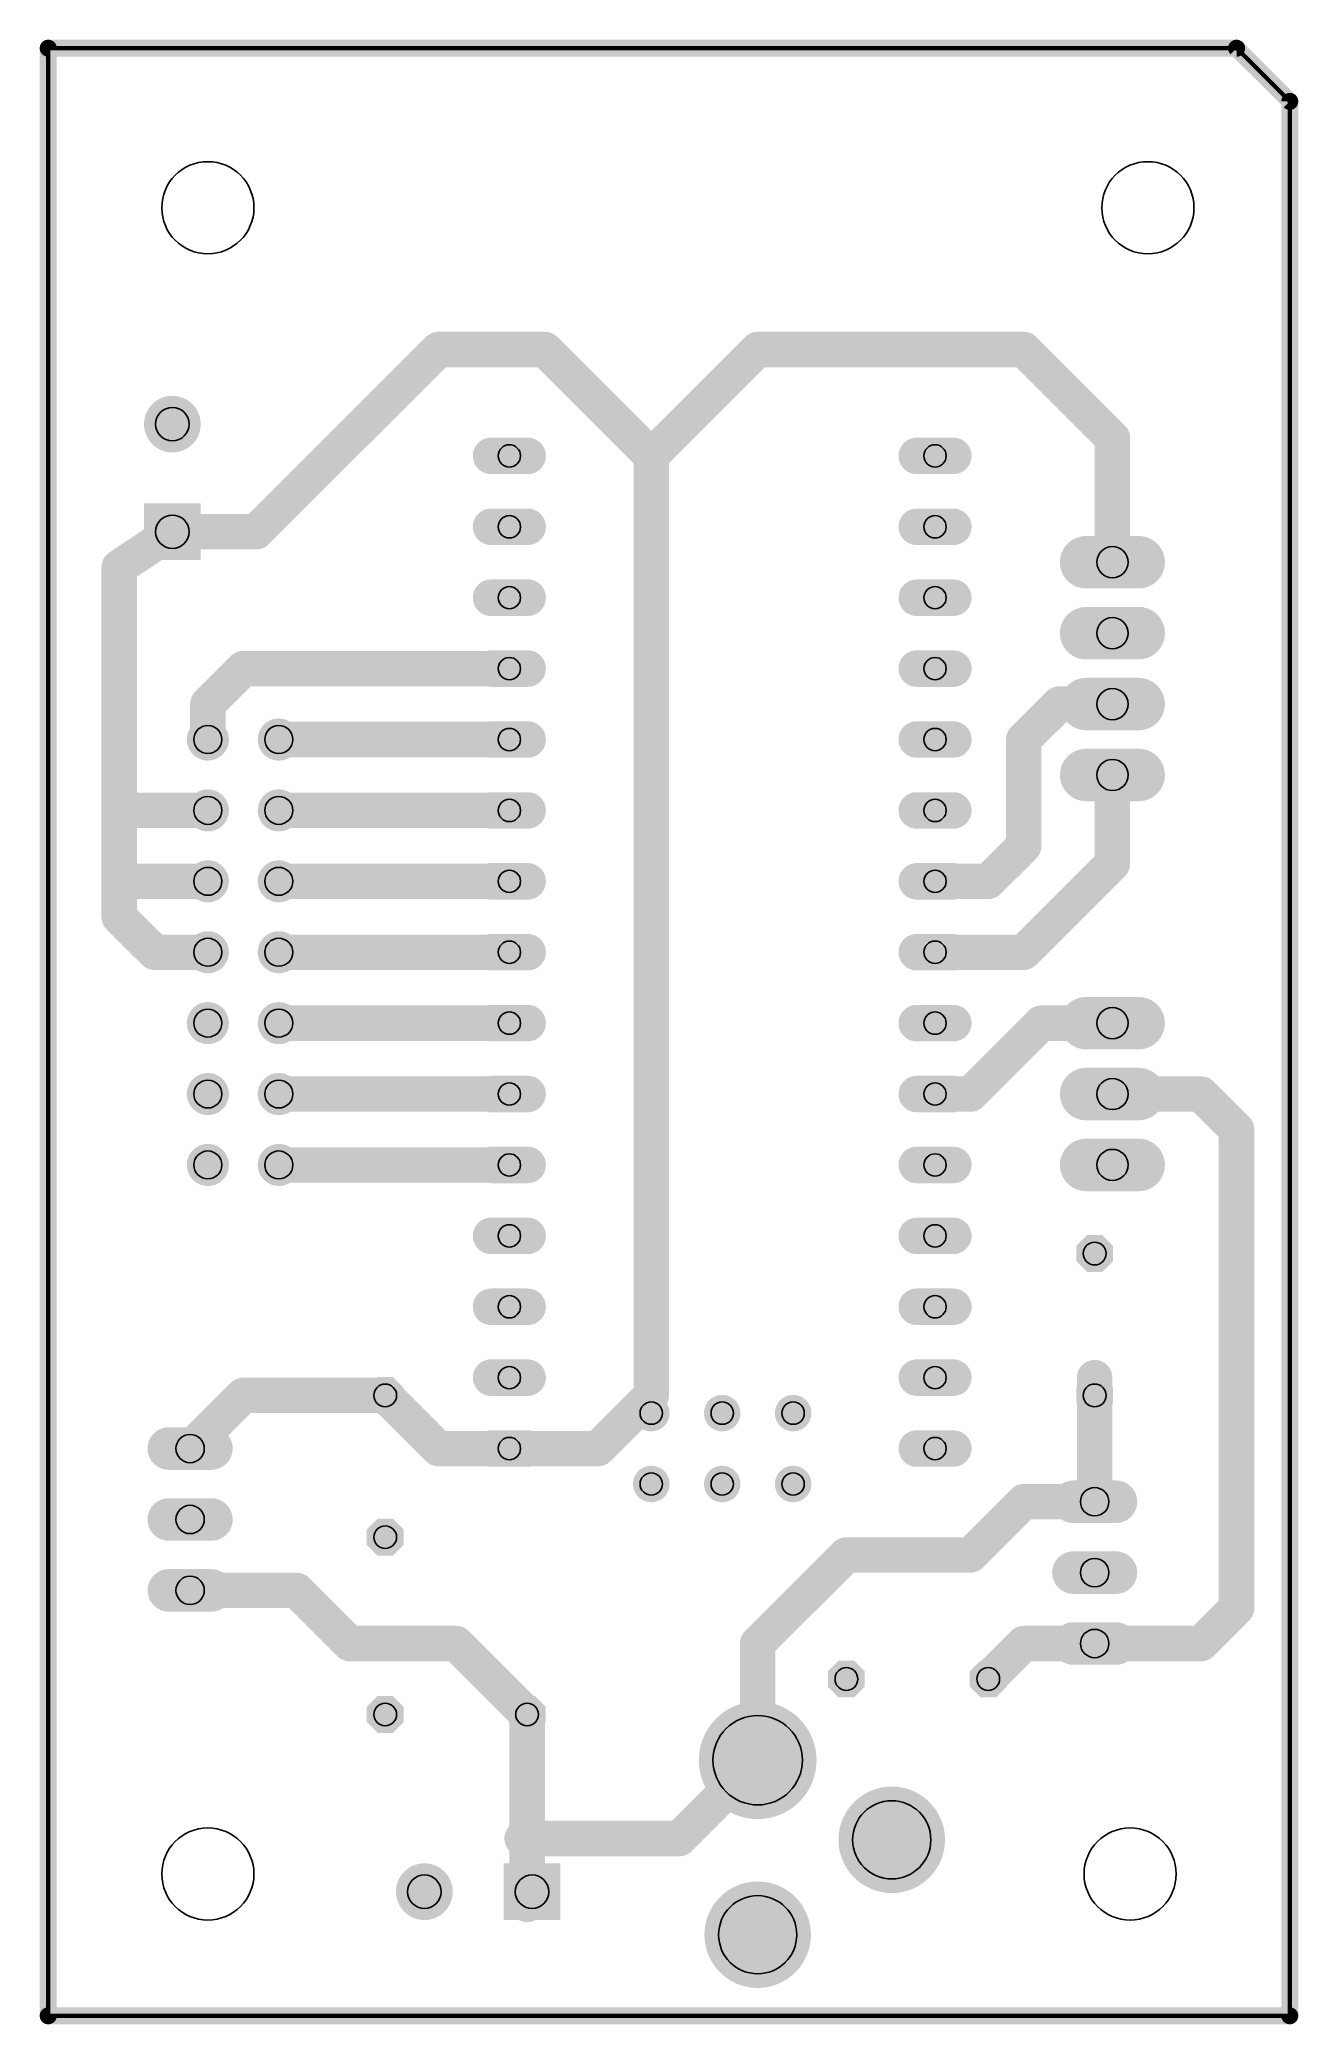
# Model space of a CAD drawing. Extents: x 1 to 46, y 1 to 72.1.
import ezdxf

# ---------------------------------------------------------------- set-up
doc = ezdxf.new("R2010")
doc.units = 0
for name, color, linetype in [('16', 175, 'CONTINUOUS'), ('17', 82, 'CONTINUOUS'), ('20', 30, 'CONTINUOUS'), ('44', 253, 'CONTINUOUS')]:
    doc.layers.add(name, color=color, linetype=linetype)

# ---------------------------------------------------------------- blocks, each defined once
blk = doc.blocks.new('OCTAGONP')
at = {"const_width": 0.5}
blk.add_lwpolyline([(-0.25, -0.1036), (-0.25, 0.1036), (-0.1036, 0.25), (0.1036, 0.25), (0.25, 0.1036), (0.25, -0.1036), (0.1036, -0.25), (-0.1036, -0.25), (-0.25, -0.1036), (-0.25, 0.1036)], dxfattribs=at)
blk = doc.blocks.new('ROUNDP')
at = {"const_width": 0.5}
blk.add_lwpolyline([(0, -0.25, 1), (0, 0.25, 1), (0, -0.25)], format="xyb", dxfattribs=at)
blk = doc.blocks.new('LONGP100')
at = {"const_width": 1}
blk.add_lwpolyline([(-0.5, 0), (0.5, 0)], dxfattribs=at)
at = {"const_width": 0.5}
for points in [[(-0.5, 0.25, 1), (-0.5, -0.25)], [(0.5, -0.25, 1), (0.5, 0.25)]]:
    blk.add_lwpolyline(points, format="xyb", dxfattribs=at)
blk = doc.blocks.new('SQUAREP')
blk.add_solid([(-0.5, -0.5), (0.5, -0.5), (-0.5, 0.5), (0.5, 0.5)])

msp = doc.modelspace()

# ---------------------------------------------------------------- linework, layer by layer
at = {"layer": '16'}
for points, const_width in [([(43.815, 71.755), (1.27, 71.755)], 0.6096), ([(1.27, 71.755), (1.27, 1.27)], 0.6096), ([(45.72, 69.85), (43.815, 71.755)], 0.6096), ([(45.72, 1.27), (45.72, 69.85)], 0.6096), ([(8.7122, 54.4322), (15.24, 60.96)], 1.27), ([(15.24, 60.96), (19.05, 60.96)], 1.27), ([(19.05, 60.96), (22.86, 57.15)], 1.27), ([(26.67, 60.96), (22.86, 57.15)], 1.27), ([(36.195, 60.96), (26.67, 60.96)], 1.27), ([(39.37, 57.785), (36.195, 60.96)], 1.27), ([(39.37, 53.34), (39.37, 57.785)], 1.27), ([(22.86, 57.15), (22.86, 23.495)], 1.27), ([(5.715, 54.4322), (3.81, 53.1622)], 1.27), ([(5.715, 54.4322), (8.7122, 54.4322)], 1.27), ([(3.81, 53.1622), (3.81, 44.45)], 1.27), ([(8.255, 49.53), (6.985, 48.26)], 1.27), ([(17.78, 49.53), (8.255, 49.53)], 1.27), ([(6.985, 48.26), (6.985, 46.99)], 1.27), ([(36.195, 46.99), (37.465, 48.26)], 1.27), ([(37.465, 48.26), (39.37, 48.26)], 1.27), ([(9.525, 46.99), (17.78, 46.99)], 1.27), ([(36.195, 43.18), (36.195, 46.99)], 1.27), ([(39.37, 42.545), (39.37, 45.72)], 1.27), ([(3.81, 44.45), (3.81, 41.91)], 1.27), ([(6.985, 44.45), (3.81, 44.45)], 1.27), ([(9.525, 44.45), (17.78, 44.45)], 1.27), ([(34.925, 41.91), (36.195, 43.18)], 1.27), ([(36.195, 39.37), (39.37, 42.545)], 1.27), ([(3.81, 41.91), (3.81, 40.64)], 1.27), ([(6.985, 41.91), (3.81, 41.91)], 1.27), ([(17.78, 41.91), (9.525, 41.91)], 1.27), ([(33.02, 41.91), (34.925, 41.91)], 1.27), ([(3.81, 40.64), (5.08, 39.37)], 1.27), ([(5.08, 39.37), (6.985, 39.37)], 1.27), ([(9.525, 39.37), (17.78, 39.37)], 1.27), ([(33.02, 39.37), (36.195, 39.37)], 1.27), ([(9.525, 36.83), (17.78, 36.83)], 1.27), ([(36.83, 36.83), (34.29, 34.29)], 1.27), ([(39.37, 36.83), (36.83, 36.83)], 1.27), ([(9.525, 34.29), (17.78, 34.29)], 1.27), ([(34.29, 34.29), (33.02, 34.29)], 1.27), ([(39.37, 34.29), (42.545, 34.29)], 1.27), ([(42.545, 34.29), (43.815, 33.02)], 1.27), ([(43.815, 33.02), (43.815, 15.875)], 1.27), ([(9.525, 31.75), (17.78, 31.75)], 1.27), ([(38.735, 23.495), (38.735, 24.13)], 1.27), ([(6.35, 21.59), (8.255, 23.495)], 1.27), ([(8.255, 23.495), (13.335, 23.495)], 1.27), ([(15.24, 21.59), (13.335, 23.495)], 1.27), ([(22.86, 23.495), (20.955, 21.59)], 1.27), ([(38.735, 23.495), (38.735, 19.685)], 1.27), ([(17.78, 21.59), (15.24, 21.59)], 1.27), ([(20.955, 21.59), (17.78, 21.59)], 1.27), ([(36.195, 19.685), (34.29, 17.78)], 1.27), ([(38.735, 19.685), (36.195, 19.685)], 1.27), ([(29.845, 17.78), (26.67, 14.605)], 1.27), ([(34.29, 17.78), (29.845, 17.78)], 1.27), ([(6.35, 16.51), (10.16, 16.51)], 1.27), ([(10.16, 16.51), (12.065, 14.605)], 1.27), ([(43.815, 15.875), (42.545, 14.605)], 1.27), ([(12.065, 14.605), (15.875, 14.605)], 1.27), ([(15.875, 14.605), (18.415, 12.065)], 1.27), ([(26.67, 14.605), (26.67, 10.425)], 1.27), ([(36.195, 14.605), (34.925, 13.335)], 1.27), ([(38.735, 14.605), (36.195, 14.605)], 1.27), ([(42.545, 14.605), (38.735, 14.605)], 1.27), ([(18.415, 12.065), (18.415, 7.62)], 1.27), ([(26.67, 10.425), (23.865, 7.62)], 1.27), ([(18.415, 7.62), (18.2372, 7.62)], 1.27), ([(23.865, 7.62), (18.415, 7.62)], 1.27), ([(18.415, 7.62), (18.415, 5.2578)], 1.27), ([(18.415, 5.2578), (18.5928, 5.715)], 1.27), ([(1.27, 1.27), (45.72, 1.27)], 0.6096)]:
    msp.add_lwpolyline(points, dxfattribs=dict(at, const_width=const_width))
for points, const_width in [([(1.27, 71.9074, 1), (1.27, 71.6026)], 0.3048), ([(1.4224, 71.755, 1), (1.1176, 71.755)], 0.3048), ([(43.9228, 71.8628, 1), (43.7072, 71.6472)], 0.3048), ([(43.815, 71.6026, 1), (43.815, 71.9074)], 0.3048), ([(45.8724, 69.85, 1), (45.5676, 69.85)], 0.3048), ([(45.6122, 69.7422, 1), (45.8278, 69.9578)], 0.3048), ([(15.24, 61.2775, 1), (15.24, 60.6425)], 0.635), ([(15.4645, 60.7355, 1), (15.0155, 61.1845)], 0.635), ([(19.2745, 61.1845, 1), (18.8255, 60.7355)], 0.635), ([(19.05, 60.6425, 1), (19.05, 61.2775)], 0.635), ([(26.67, 61.2775, 1), (26.67, 60.6425)], 0.635), ([(26.8945, 60.7355, 1), (26.4455, 61.1845)], 0.635), ([(36.4195, 61.1845, 1), (35.9705, 60.7355)], 0.635), ([(36.195, 60.6425, 1), (36.195, 61.2775)], 0.635), ([(39.6875, 57.785, 1), (39.0525, 57.785)], 0.635), ([(39.1455, 57.5605, 1), (39.5945, 58.0095)], 0.635), ([(23.1775, 57.15, 1), (22.5425, 57.15)], 0.635), ([(22.6355, 57.3745, 1), (23.0845, 56.9255)], 0.635), ([(22.6355, 56.9255, 1), (23.0845, 57.3745)], 0.635), ([(5.715, 54.7497, 1), (5.715, 54.1147)], 0.635), ([(5.8911, 54.168, 1), (5.5389, 54.6964)], 0.635), ([(8.4877, 54.6567, 1), (8.9367, 54.2077)], 0.635), ([(8.7122, 54.1147, 1), (8.7122, 54.7497)], 0.635), ([(4.1275, 53.1622, 1), (3.4925, 53.1622)], 0.635), ([(3.6339, 53.4264, 1), (3.9861, 52.898)], 0.635), ([(39.0525, 53.34, 1), (39.6875, 53.34)], 0.635), ([(8.255, 49.8475, 1), (8.255, 49.2125)], 0.635), ([(8.4795, 49.3055, 1), (8.0305, 49.7545)], 0.635), ([(17.78, 49.2125, 1), (17.78, 49.8475)], 0.635), ([(7.3025, 48.26, 1), (6.6675, 48.26)], 0.635), ([(6.7605, 48.4845, 1), (7.2095, 48.0355)], 0.635), ([(37.465, 48.5775, 1), (37.465, 47.9425)], 0.635), ([(37.6895, 48.0355, 1), (37.2405, 48.4845)], 0.635), ([(39.37, 47.9425, 1), (39.37, 48.5775)], 0.635), ([(6.6675, 46.99, 1), (7.3025, 46.99)], 0.635), ([(9.525, 47.3075, 1), (9.525, 46.6725)], 0.635), ([(17.78, 46.6725, 1), (17.78, 47.3075)], 0.635), ([(36.5125, 46.99, 1), (35.8775, 46.99)], 0.635), ([(35.9705, 47.2145, 1), (36.4195, 46.7655)], 0.635), ([(39.6875, 45.72, 1), (39.0525, 45.72)], 0.635), ([(4.1275, 44.45, 1), (3.4925, 44.45)], 0.635), ([(3.81, 44.7675, 1), (3.81, 44.1325)], 0.635), ([(6.985, 44.1325, 1), (6.985, 44.7675)], 0.635), ([(9.525, 44.7675, 1), (9.525, 44.1325)], 0.635), ([(17.78, 44.1325, 1), (17.78, 44.7675)], 0.635), ([(3.4925, 44.45, 1), (4.1275, 44.45)], 0.635), ([(35.8775, 43.18, 1), (36.5125, 43.18)], 0.635), ([(36.4195, 42.9555, 1), (35.9705, 43.4045)], 0.635), ([(39.0525, 42.545, 1), (39.6875, 42.545)], 0.635), ([(39.5945, 42.3205, 1), (39.1455, 42.7695)], 0.635), ([(4.1275, 41.91, 1), (3.4925, 41.91)], 0.635), ([(3.81, 42.2275, 1), (3.81, 41.5925)], 0.635), ([(3.4925, 41.91, 1), (4.1275, 41.91)], 0.635), ([(6.985, 41.5925, 1), (6.985, 42.2275)], 0.635), ([(9.525, 42.2275, 1), (9.525, 41.5925)], 0.635), ([(17.78, 41.5925, 1), (17.78, 42.2275)], 0.635), ([(33.02, 42.2275, 1), (33.02, 41.5925)], 0.635), ([(34.7005, 42.1345, 1), (35.1495, 41.6855)], 0.635), ([(34.925, 41.5925, 1), (34.925, 42.2275)], 0.635), ([(4.0345, 40.8645, 1), (3.5855, 40.4155)], 0.635), ([(3.4925, 40.64, 1), (4.1275, 40.64)], 0.635), ([(5.08, 39.6875, 1), (5.08, 39.0525)], 0.635), ([(4.8555, 39.1455, 1), (5.3045, 39.5945)], 0.635), ([(6.985, 39.0525, 1), (6.985, 39.6875)], 0.635), ([(9.525, 39.6875, 1), (9.525, 39.0525)], 0.635), ([(17.78, 39.0525, 1), (17.78, 39.6875)], 0.635), ([(33.02, 39.6875, 1), (33.02, 39.0525)], 0.635), ([(35.9705, 39.5945, 1), (36.4195, 39.1455)], 0.635), ([(36.195, 39.0525, 1), (36.195, 39.6875)], 0.635), ([(9.525, 37.1475, 1), (9.525, 36.5125)], 0.635), ([(17.78, 36.5125, 1), (17.78, 37.1475)], 0.635), ([(36.83, 37.1475, 1), (36.83, 36.5125)], 0.635), ([(37.0545, 36.6055, 1), (36.6055, 37.0545)], 0.635), ([(39.37, 36.5125, 1), (39.37, 37.1475)], 0.635), ([(9.525, 34.6075, 1), (9.525, 33.9725)], 0.635), ([(17.78, 33.9725, 1), (17.78, 34.6075)], 0.635), ([(33.02, 34.6075, 1), (33.02, 33.9725)], 0.635), ([(34.29, 33.9725, 1), (34.29, 34.6075)], 0.635), ([(39.37, 34.6075, 1), (39.37, 33.9725)], 0.635), ([(42.7695, 34.5145, 1), (42.3205, 34.0655)], 0.635), ([(42.545, 33.9725, 1), (42.545, 34.6075)], 0.635), ([(34.0655, 34.5145, 1), (34.5145, 34.0655)], 0.635), ([(44.1325, 33.02, 1), (43.4975, 33.02)], 0.635), ([(43.5905, 32.7955, 1), (44.0395, 33.2445)], 0.635), ([(9.525, 32.0675, 1), (9.525, 31.4325)], 0.635), ([(17.78, 31.4325, 1), (17.78, 32.0675)], 0.635), ([(39.0525, 24.13, 1), (38.4175, 24.13)], 0.635), ([(8.255, 23.8125, 1), (8.255, 23.1775)], 0.635), ([(8.4795, 23.2705, 1), (8.0305, 23.7195)], 0.635), ([(13.5595, 23.7195, 1), (13.1105, 23.2705)], 0.635), ([(13.335, 23.1775, 1), (13.335, 23.8125)], 0.635), ([(22.5425, 23.495, 1), (23.1775, 23.495)], 0.635), ([(23.0845, 23.2705, 1), (22.6355, 23.7195)], 0.635), ([(39.0525, 23.495, 1), (38.4175, 23.495)], 0.635), ([(38.4175, 23.495, 1), (39.0525, 23.495)], 0.635), ([(6.1255, 21.8145, 1), (6.5745, 21.3655)], 0.635), ([(15.24, 21.9075, 1), (15.24, 21.2725)], 0.635), ([(15.0155, 21.3655, 1), (15.4645, 21.8145)], 0.635), ([(17.78, 21.9075, 1), (17.78, 21.2725)], 0.635), ([(17.78, 21.2725, 1), (17.78, 21.9075)], 0.635), ([(20.7305, 21.8145, 1), (21.1795, 21.3655)], 0.635), ([(20.955, 21.2725, 1), (20.955, 21.9075)], 0.635), ([(36.195, 20.0025, 1), (36.195, 19.3675)], 0.635), ([(36.4195, 19.4605, 1), (35.9705, 19.9095)], 0.635), ([(38.4175, 19.685, 1), (39.0525, 19.685)], 0.635), ([(38.735, 19.3675, 1), (38.735, 20.0025)], 0.635), ([(29.845, 18.0975, 1), (29.845, 17.4625)], 0.635), ([(30.0695, 17.5555, 1), (29.6205, 18.0045)], 0.635), ([(34.0655, 18.0045, 1), (34.5145, 17.5555)], 0.635), ([(34.29, 17.4625, 1), (34.29, 18.0975)], 0.635), ([(6.35, 16.8275, 1), (6.35, 16.1925)], 0.635), ([(10.3845, 16.7345, 1), (9.9355, 16.2855)], 0.635), ([(10.16, 16.1925, 1), (10.16, 16.8275)], 0.635), ([(44.0395, 15.6505, 1), (43.5905, 16.0995)], 0.635), ([(43.4975, 15.875, 1), (44.1325, 15.875)], 0.635), ([(12.065, 14.9225, 1), (12.065, 14.2875)], 0.635), ([(11.8405, 14.3805, 1), (12.2895, 14.8295)], 0.635), ([(16.0995, 14.8295, 1), (15.6505, 14.3805)], 0.635), ([(15.875, 14.2875, 1), (15.875, 14.9225)], 0.635), ([(26.9875, 14.605, 1), (26.3525, 14.605)], 0.635), ([(26.4455, 14.8295, 1), (26.8945, 14.3805)], 0.635), ([(36.195, 14.9225, 1), (36.195, 14.2875)], 0.635), ([(36.4195, 14.3805, 1), (35.9705, 14.8295)], 0.635), ([(38.735, 14.9225, 1), (38.735, 14.2875)], 0.635), ([(38.735, 14.2875, 1), (38.735, 14.9225)], 0.635), ([(42.3205, 14.8295, 1), (42.7695, 14.3805)], 0.635), ([(42.545, 14.2875, 1), (42.545, 14.9225)], 0.635), ([(34.7005, 13.5595, 1), (35.1495, 13.1105)], 0.635), ([(18.7325, 12.065, 1), (18.0975, 12.065)], 0.635), ([(18.1905, 11.8405, 1), (18.6395, 12.2895)], 0.635), ([(26.3525, 10.425, 1), (26.9875, 10.425)], 0.635), ([(26.8945, 10.2005, 1), (26.4455, 10.6495)], 0.635), ([(18.2372, 7.9375, 1), (18.2372, 7.3025)], 0.635), ([(18.415, 7.9375, 1), (18.415, 7.3025)], 0.635), ([(18.7325, 7.62, 1), (18.0975, 7.62)], 0.635), ([(18.0975, 7.62, 1), (18.7325, 7.62)], 0.635), ([(18.415, 7.3025, 1), (18.415, 7.9375)], 0.635), ([(23.6405, 7.8445, 1), (24.0895, 7.3955)], 0.635), ([(23.865, 7.3025, 1), (23.865, 7.9375)], 0.635), ([(18.1191, 5.3729, 1), (18.7109, 5.1427)], 0.635), ([(18.8887, 5.5999, 1), (18.2969, 5.8301)], 0.635), ([(18.0975, 5.2578, 1), (18.7325, 5.2578)], 0.635), ([(1.27, 1.4224, 1), (1.27, 1.1176)], 0.3048), ([(1.1176, 1.27, 1), (1.4224, 1.27)], 0.3048), ([(45.5676, 1.27, 1), (45.8724, 1.27)], 0.3048), ([(45.72, 1.1176, 1), (45.72, 1.4224)], 0.3048)]:
    msp.add_lwpolyline(points, format="xyb", dxfattribs=dict(at, const_width=const_width))
at = {"layer": '20', "const_width": 0.1524}
for points in [[(1.27, 1.27), (1.27, 71.755)], [(1.27, 71.755), (43.815, 71.755)], [(43.815, 71.755), (45.72, 69.85)], [(45.72, 69.85), (45.72, 1.27)], [(45.72, 1.27), (1.27, 1.27)]]:
    msp.add_lwpolyline(points, dxfattribs=at)
at = {"layer": '20', "const_width": 0.0762}
for points in [[(1.3081, 71.755, 1), (1.2319, 71.755)], [(1.27, 71.7931, 1), (1.27, 71.7169)], [(43.8419, 71.7819, 1), (43.7881, 71.7281)], [(43.815, 71.7169, 1), (43.815, 71.7931)], [(45.7581, 69.85, 1), (45.6819, 69.85)], [(45.6931, 69.8231, 1), (45.7469, 69.8769)], [(1.27, 1.3081, 1), (1.27, 1.2319)], [(1.2319, 1.27, 1), (1.3081, 1.27)], [(45.6819, 1.27, 1), (45.7581, 1.27)], [(45.72, 1.2319, 1), (45.72, 1.3081)]]:
    msp.add_lwpolyline(points, format="xyb", dxfattribs=at)
at = {"layer": '20'}
for centre in [(6.985, 66.04), (40.64, 66.04), (6.985, 6.35), (40.005, 6.35)]:
    msp.add_circle(centre, 1.65, dxfattribs=at)
at = {"layer": '44'}
for centre, radius in [((5.715, 58.2878), 0.6), ((17.78, 57.15), 0.4), ((33.02, 57.15), 0.4), ((5.715, 54.4322), 0.6), ((17.78, 54.61), 0.4), ((33.02, 54.61), 0.4), ((39.37, 53.34), 0.5588), ((17.78, 52.07), 0.4), ((33.02, 52.07), 0.4), ((39.37, 50.8), 0.5588), ((17.78, 49.53), 0.4), ((33.02, 49.53), 0.4), ((39.37, 48.26), 0.5588), ((6.985, 46.99), 0.5), ((9.525, 46.99), 0.5), ((17.78, 46.99), 0.4), ((33.02, 46.99), 0.4), ((39.37, 45.72), 0.5588), ((6.985, 44.45), 0.5), ((9.525, 44.45), 0.5), ((17.78, 44.45), 0.4), ((33.02, 44.45), 0.4), ((6.985, 41.91), 0.5), ((9.525, 41.91), 0.5), ((17.78, 41.91), 0.4), ((33.02, 41.91), 0.4), ((6.985, 39.37), 0.5), ((9.525, 39.37), 0.5), ((17.78, 39.37), 0.4), ((33.02, 39.37), 0.4), ((6.985, 36.83), 0.5), ((9.525, 36.83), 0.5), ((17.78, 36.83), 0.4), ((33.02, 36.83), 0.4), ((39.37, 36.83), 0.5588), ((39.37, 34.29), 0.5588), ((6.985, 34.29), 0.5), ((9.525, 34.29), 0.5), ((17.78, 34.29), 0.4), ((33.02, 34.29), 0.4), ((6.985, 31.75), 0.5), ((9.525, 31.75), 0.5), ((17.78, 31.75), 0.4), ((33.02, 31.75), 0.4), ((39.37, 31.75), 0.5588), ((17.78, 29.21), 0.4), ((33.02, 29.21), 0.4), ((38.735, 28.575), 0.4064), ((17.78, 26.67), 0.4), ((33.02, 26.67), 0.4), ((17.78, 24.13), 0.4), ((33.02, 24.13), 0.4), ((13.335, 23.495), 0.4064), ((38.735, 23.495), 0.4064), ((22.86, 22.86), 0.4), ((25.4, 22.86), 0.4), ((27.94, 22.86), 0.4), ((6.35, 21.59), 0.508), ((17.78, 21.59), 0.4), ((33.02, 21.59), 0.4), ((22.86, 20.32), 0.4), ((25.4, 20.32), 0.4), ((27.94, 20.32), 0.4), ((38.735, 19.685), 0.508), ((6.35, 19.05), 0.508), ((13.335, 18.415), 0.4064), ((38.735, 17.145), 0.508), ((6.35, 16.51), 0.508), ((38.735, 14.605), 0.508), ((29.845, 13.335), 0.4064), ((34.925, 13.335), 0.4064), ((13.335, 12.065), 0.4064), ((18.415, 12.065), 0.4064), ((26.67, 10.425), 1.6), ((31.47, 7.575), 1.4), ((14.7372, 5.715), 0.6), ((18.5928, 5.715), 0.6), ((26.67, 4.175), 1.4)]:
    msp.add_circle(centre, radius, dxfattribs=at)

# ---------------------------------------------------------------- block references
at = {"layer": '17'}
for name, p, xscale, yscale, rotation in [('ROUNDP', (5.715, 58.2878), 2.032, 2.032, 90), ('SQUAREP', (5.715, 54.4322), 2.032, 2.032, 90), ('LONGP100', (17.78, 54.61), 1.308, 1.308, 180), ('LONGP100', (17.78, 52.07), 1.308, 1.308, 180), ('ROUNDP', (6.985, 46.99), 1.508, 1.508, 90), ('ROUNDP', (9.525, 46.99), 1.508, 1.508, 90), ('ROUNDP', (6.985, 44.45), 1.508, 1.508, 90), ('ROUNDP', (9.525, 44.45), 1.508, 1.508, 90), ('ROUNDP', (6.985, 41.91), 1.508, 1.508, 90), ('ROUNDP', (9.525, 41.91), 1.508, 1.508, 90), ('ROUNDP', (6.985, 39.37), 1.508, 1.508, 90), ('ROUNDP', (9.525, 39.37), 1.508, 1.508, 90), ('LONGP100', (17.78, 39.37), 1.308, 1.308, 180), ('ROUNDP', (6.985, 36.83), 1.508, 1.508, 90), ('ROUNDP', (9.525, 36.83), 1.508, 1.508, 90), ('LONGP100', (17.78, 36.83), 1.308, 1.308, 180), ('ROUNDP', (6.985, 34.29), 1.508, 1.508, 90), ('ROUNDP', (9.525, 34.29), 1.508, 1.508, 90), ('LONGP100', (17.78, 34.29), 1.308, 1.308, 180), ('ROUNDP', (6.985, 31.75), 1.508, 1.508, 90), ('ROUNDP', (9.525, 31.75), 1.508, 1.508, 90), ('LONGP100', (17.78, 31.75), 1.308, 1.308, 180), ('OCTAGONP', (38.735, 28.575), 1.3208, 1.3208, 90), ('OCTAGONP', (13.335, 23.495), 1.3208, 1.3208, 270), ('ROUNDP', (22.86, 22.86), 1.308, 1.308, 90), ('ROUNDP', (25.4, 22.86), 1.308, 1.308, 90), ('ROUNDP', (27.94, 22.86), 1.308, 1.308, 90), ('OCTAGONP', (38.735, 23.495), 1.3208, 1.3208, 90), ('LONGP100', (6.35, 21.59), 1.524, 1.524, 180), ('ROUNDP', (22.86, 20.32), 1.308, 1.308, 90), ('ROUNDP', (25.4, 20.32), 1.308, 1.308, 90), ('ROUNDP', (27.94, 20.32), 1.308, 1.308, 90), ('LONGP100', (6.35, 19.05), 1.524, 1.524, 180), ('OCTAGONP', (13.335, 18.415), 1.3208, 1.3208, 270), ('LONGP100', (6.35, 16.51), 1.524, 1.524, 180), ('OCTAGONP', (29.845, 13.335), 1.3208, 1.3208, 180), ('OCTAGONP', (34.925, 13.335), 1.3208, 1.3208, 180), ('OCTAGONP', (13.335, 12.065), 1.3208, 1.3208, 180), ('OCTAGONP', (18.415, 12.065), 1.3208, 1.3208, 180), ('ROUNDP', (31.47, 7.575), 3.816, 3.816, 90), ('ROUNDP', (14.7372, 5.715), 2.032, 2.032, 180), ('SQUAREP', (18.5928, 5.715), 2.032, 2.032, 180)]:
    msp.add_blockref(name, p, dxfattribs=dict(at, xscale=xscale, yscale=yscale, rotation=rotation))
for name, p, xscale, yscale in [('LONGP100', (17.78, 57.15), 1.308, 1.308), ('LONGP100', (33.02, 57.15), 1.308, 1.308), ('LONGP100', (33.02, 54.61), 1.308, 1.308), ('LONGP100', (39.37, 53.34), 1.8796, 1.8796), ('LONGP100', (33.02, 52.07), 1.308, 1.308), ('LONGP100', (39.37, 50.8), 1.8796, 1.8796), ('LONGP100', (17.78, 49.53), 1.308, 1.308), ('LONGP100', (33.02, 49.53), 1.308, 1.308), ('LONGP100', (39.37, 48.26), 1.8796, 1.8796), ('LONGP100', (17.78, 46.99), 1.308, 1.308), ('LONGP100', (33.02, 46.99), 1.308, 1.308), ('LONGP100', (39.37, 45.72), 1.8796, 1.8796), ('LONGP100', (17.78, 44.45), 1.308, 1.308), ('LONGP100', (33.02, 44.45), 1.308, 1.308), ('LONGP100', (17.78, 41.91), 1.308, 1.308), ('LONGP100', (33.02, 41.91), 1.308, 1.308), ('LONGP100', (33.02, 39.37), 1.308, 1.308), ('LONGP100', (39.37, 36.83), 1.8796, 1.8796), ('LONGP100', (33.02, 36.83), 1.308, 1.308), ('LONGP100', (33.02, 34.29), 1.308, 1.308), ('LONGP100', (39.37, 34.29), 1.8796, 1.8796), ('LONGP100', (33.02, 31.75), 1.308, 1.308), ('LONGP100', (39.37, 31.75), 1.8796, 1.8796), ('LONGP100', (17.78, 29.21), 1.308, 1.308), ('LONGP100', (33.02, 29.21), 1.308, 1.308), ('LONGP100', (17.78, 26.67), 1.308, 1.308), ('LONGP100', (33.02, 26.67), 1.308, 1.308), ('LONGP100', (17.78, 24.13), 1.308, 1.308), ('LONGP100', (33.02, 24.13), 1.308, 1.308), ('LONGP100', (17.78, 21.59), 1.308, 1.308), ('LONGP100', (33.02, 21.59), 1.308, 1.308), ('LONGP100', (38.735, 19.685), 1.524, 1.524), ('LONGP100', (38.735, 17.145), 1.524, 1.524), ('LONGP100', (38.735, 14.605), 1.524, 1.524), ('ROUNDP', (26.67, 10.425), 4.216, 4.216), ('ROUNDP', (26.67, 4.175), 3.816, 3.816)]:
    msp.add_blockref(name, p, dxfattribs=dict(at, xscale=xscale, yscale=yscale))

doc.saveas('drawing.dxf')
